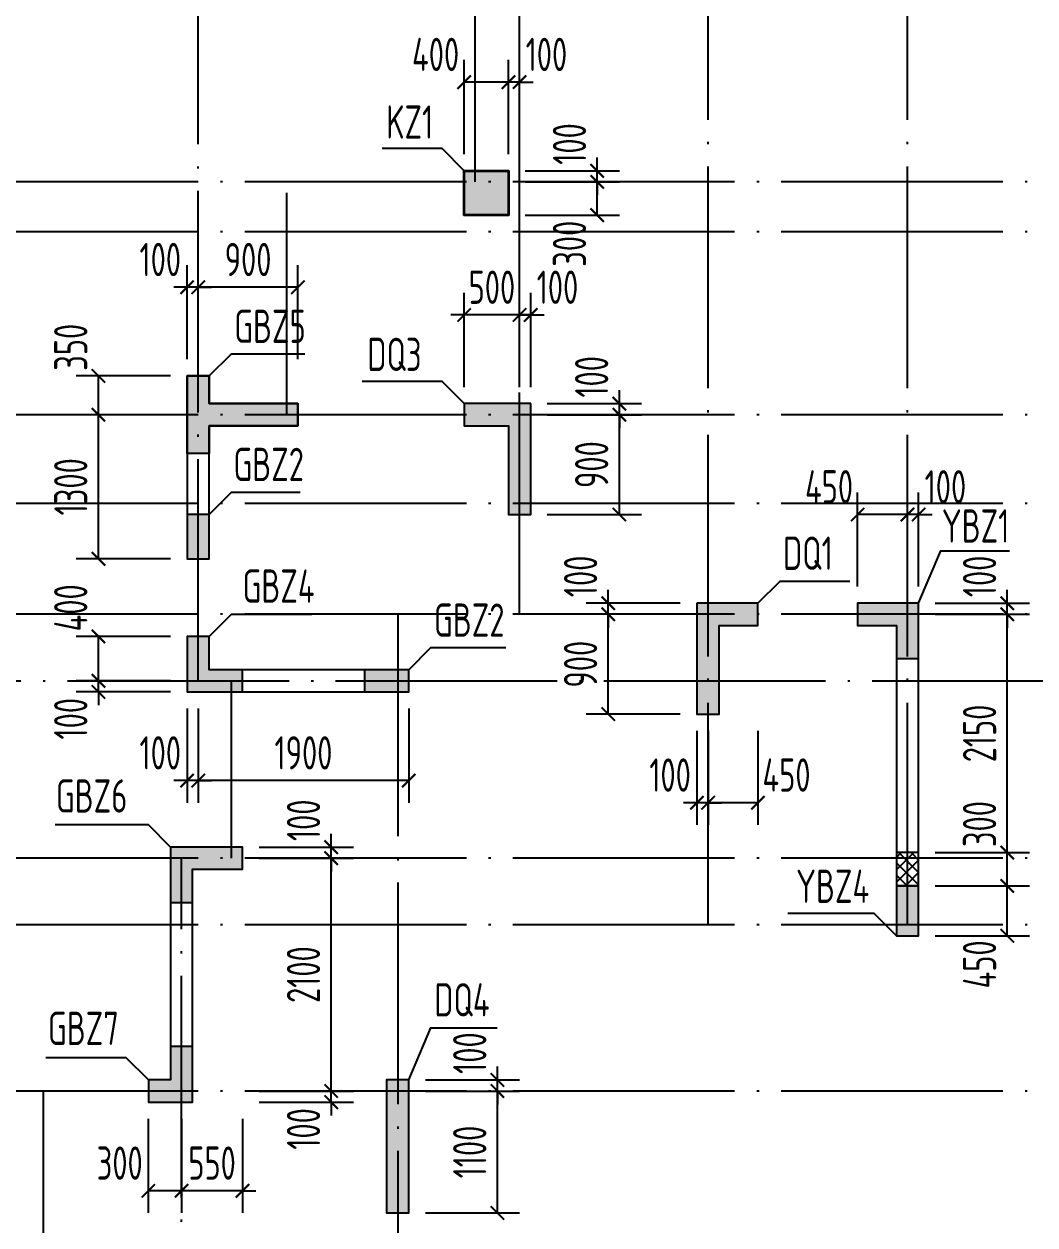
# Model space of a CAD drawing. Extents: x -1058961 to 23600, y -449123 to 2751847.
# Drawn here: x -407633 to -398511, y -45937 to -35105 of the extents above; entities that cross this region are included whole.
import ezdxf
from ezdxf.enums import TextEntityAlignment as Align

# ---------------------------------------------------------------- set-up
doc = ezdxf.new("R2010")
doc.units = 0
doc.header["$LTSCALE"] = 1000
doc.linetypes.add('DOTE', pattern=[2.42, 2, -0.2, 0.02, -0.2])
doc.layers.get('0').update_dxf_attribs({"linetype": 'CONTINUOUS'})
doc.layers.get('DEFPOINTS').update_dxf_attribs({"linetype": 'CONTINUOUS'})
for name, color, linetype in [('0z-约束构件', 1, 'CONTINUOUS'), ('A-DOTE', 10, 'DOTE'), ('COLU_DE_TEXT', 7, 'CONTINUOUS'), ('LABEL', 1, 'CONTINUOUS'), ('S-Q墙实线', 6, 'CONTINUOUS'), ('S-Q墙标注', 3, 'CONTINUOUS'), ('S-X详图填充', 252, 'CONTINUOUS'), ('S-X详图实线', 4, 'CONTINUOUS'), ('S-Z柱实线', 6, 'CONTINUOUS'), ('S-Z柱编号', 6, 'CONTINUOUS')]:
    doc.layers.add(name, color=color, linetype=linetype)
doc.layers.add('配箍校核', color=34, linetype='CONTINUOUS', plot=False)
doc.styles.add('TSSD_REIN', font='tssdeng.shx', dxfattribs={"width": 0.7, "height": 300, "bigfont": 'tssdchn.shx'})
doc.styles.add('结构文字', font='zstxt.shx', dxfattribs={"width": 0.7, "bigfont": 'zshz.shx'})
doc.dimstyles.new('STRUCK', dxfattribs={"dimtxt": 400, "dimasz": 121, "dimexe": 200, "dimexo": 150, "dimgap": 115, "dimtad": 1, "dimdec": 0, "dimdsep": 46, "dimtxsty": '结构文字', "dimblk": 'ARCHTICK', "dimcen": 400, "dimclrd": 3, "dimclre": 3, "dimclrt": 7, "dimadec": 0, "dimazin": 0, "dimtfac": 1, "dimtdec": 0, "dimtix": 1, "dimtmove": 2, "dimatfit": 3, "dimldrblk": '_DIMX', "dimfxl": 0, "dimtolj": 1, "dimtzin": 0, "dimarcsym": 0})

# ---------------------------------------------------------------- blocks, each defined once
blk = doc.blocks.new('20210726.16350016')
at = {"layer": 'A-DOTE'}
for p, q in [((43500, 13100.3), (43500, 21100)), ((46000, 17600), (46000, 21100)), ((46400, 13700), (46400, 21100)), ((48100, 10900), (48100, 21100)), ((49900, 10900), (49900, 21100)), ((55600, 17600), (3600, 17600)), ((44300, 15500), (44300, 17600)), ((55600, 17150), (3600, 17150)), ((55600, 15500), (3600, 15500)), ((55600, 14700), (3600, 14700)), ((55600, 13700), (3600, 13700)), ((45299.8, 13700), (45300, 3600)), ((3600, 13100.3), (55600, 13100.3)), ((43800, 11500), (43800, 13100)), ((55600, 11500), (3600, 11500)), ((43350, 3600), (43350, 11500)), ((55600, 10900), (3600, 10900)), ((55600, 9400), (3600, 9400)), ((42100, 9400), (42100, 3600))]:
    blk.add_line(p, q, dxfattribs=at)
blk = doc.blocks.new('20210730.00595579')
at = {"layer": '0z-约束构件'}
h = blk.add_hatch(dxfattribs=at)
h.set_pattern_fill('ANSI37', color=256, scale=25, style=0)
h.set_pattern_definition([(45, (126794.76, -600656.97), (-56.126601, 56.126601), []), (135, (126794.76, -600656.97), (-56.126601, -56.126601), [])])
h.paths.add_polyline_path([(10665, -181459), (10665, -181159), (10865, -181159), (10865, -181459)])
blk.add_lwpolyline([(10665, -181459), (10865, -181459), (10865, -181159), (10665, -181159)], close=True, dxfattribs=at)
blk = doc.blocks.new('_ArchTick')
at = {"color": 0, "linetype": 'ByBlock', "const_width": 0.15}
blk.add_lwpolyline([(-0.5, -0.5), (0.5, 0.5)], dxfattribs=at)
blk = doc.blocks.new('*D505')
at = {"layer": 'DEFPOINTS', "color": 0}
for p in [(-404161, -44729), (-403361, -44729), (-404161, -45829)]:
    blk.add_point(p, dxfattribs=at)
at = {"layer": 'S-Q墙标注', "color": 3, "lineweight": -2}
for p, q in [((-404011, -44729), (-403161, -44729)), ((-403361, -45829), (-403361, -44729)), ((-404011, -45829), (-403161, -45829))]:
    blk.add_line(p, q, dxfattribs=at)
at = {"layer": 'S-Q墙标注', "color": 3, "lineweight": -2, "xscale": 121, "yscale": 121, "zscale": 121}
for p, rotation in [((-403361, -44729), 90), ((-403361, -45829), 270)]:
    blk.add_blockref('_ArchTick', p, dxfattribs=dict(at, rotation=rotation))
at = {"layer": 'S-Q墙标注', "color": 7, "insert": (-403611, -45279), "char_height": 300, "attachment_point": 5, "rotation": 90, "style": 'TSSD_REIN'}
blk.add_mtext('\\A1;1100', dxfattribs=at)
blk = doc.blocks.new('_DIMX')
blk.add_line((-150, 0), (150, 0))
at = {"const_width": 50}
blk.add_lwpolyline([(-70, -70), (70, 70)], dxfattribs=at)
blk = doc.blocks.new('*D506')
at = {"layer": 'DEFPOINTS', "color": 0}
for p in [(-404161, -44629), (-403361, -44629), (-404161, -44729)]:
    blk.add_point(p, dxfattribs=at)
at = {"layer": 'S-Q墙标注', "color": 3, "lineweight": -2}
for p, q in [((-403361, -44629), (-403361, -44508)), ((-404011, -44629), (-403161, -44629)), ((-403361, -44729), (-403361, -44629)), ((-404011, -44729), (-403161, -44729)), ((-403361, -44729), (-403361, -44850))]:
    blk.add_line(p, q, dxfattribs=at)
at = {"layer": 'S-Q墙标注', "color": 3, "lineweight": -2, "xscale": 121, "yscale": 121, "zscale": 121}
for p, rotation in [((-403361, -44629), 270), ((-403361, -44729), 90)]:
    blk.add_blockref('_ArchTick', p, dxfattribs=dict(at, rotation=rotation))
at = {"layer": 'S-Q墙标注', "color": 7, "insert": (-403611, -44387), "char_height": 300, "attachment_point": 5, "rotation": 90, "style": 'TSSD_REIN'}
blk.add_mtext('\\A1;100', dxfattribs=at)
blk = doc.blocks.new('*D511')
at = {"layer": 'DEFPOINTS', "color": 0}
for p in [(-399561, -42879), (-398761, -42879), (-399561, -43329)]:
    blk.add_point(p, dxfattribs=at)
at = {"layer": 'S-Q墙标注', "color": 3, "lineweight": -2}
for p, q in [((-399411, -42879), (-398561, -42879)), ((-398761, -43329), (-398761, -42879)), ((-399411, -43329), (-398561, -43329))]:
    blk.add_line(p, q, dxfattribs=at)
at = {"layer": 'S-Q墙标注', "color": 3, "lineweight": -2, "xscale": 121, "yscale": 121, "zscale": 121}
for p, rotation in [((-398761, -42879), 90), ((-398761, -43329), 270)]:
    blk.add_blockref('_ArchTick', p, dxfattribs=dict(at, rotation=rotation))
at = {"layer": 'S-Q墙标注', "color": 7, "insert": (-399011, -43587), "char_height": 300, "attachment_point": 5, "rotation": 90, "style": 'TSSD_REIN'}
blk.add_mtext('\\A1;450', dxfattribs=at)
blk = doc.blocks.new('*D512')
at = {"layer": 'DEFPOINTS', "color": 0}
for p in [(-399561, -40329), (-398761, -40329), (-399561, -40429)]:
    blk.add_point(p, dxfattribs=at)
at = {"layer": 'S-Q墙标注', "color": 3, "lineweight": -2}
for p, q in [((-398761, -40329), (-398761, -40208)), ((-399411, -40329), (-398561, -40329)), ((-398761, -40429), (-398761, -40329)), ((-399411, -40429), (-398561, -40429)), ((-398761, -40429), (-398761, -40550))]:
    blk.add_line(p, q, dxfattribs=at)
at = {"layer": 'S-Q墙标注', "color": 3, "lineweight": -2, "xscale": 121, "yscale": 121, "zscale": 121}
for p, rotation in [((-398761, -40329), 270), ((-398761, -40429), 90)]:
    blk.add_blockref('_ArchTick', p, dxfattribs=dict(at, rotation=rotation))
at = {"layer": 'S-Q墙标注', "color": 7, "insert": (-399011, -40087), "char_height": 300, "attachment_point": 5, "rotation": 90, "style": 'TSSD_REIN'}
blk.add_mtext('\\A1;100', dxfattribs=at)
blk = doc.blocks.new('*D513')
at = {"layer": 'DEFPOINTS', "color": 0}
for p in [(-399661, -39529), (-399661, -40329), (-399561, -40329)]:
    blk.add_point(p, dxfattribs=at)
at = {"layer": 'S-Q墙标注', "color": 3, "lineweight": -2}
for p, q in [((-399661, -40179), (-399661, -39329)), ((-399561, -40179), (-399561, -39329)), ((-399661, -39529), (-399782, -39529)), ((-399561, -39529), (-399661, -39529)), ((-399561, -39529), (-399440, -39529))]:
    blk.add_line(p, q, dxfattribs=at)
at = {"layer": 'S-Q墙标注', "color": 3, "lineweight": -2, "xscale": 121, "yscale": 121, "zscale": 121}
blk.add_blockref('_ArchTick', (-399661, -39529), dxfattribs=at)
at = {"layer": 'S-Q墙标注', "color": 3, "lineweight": -2, "xscale": 121, "yscale": 121, "zscale": 121, "rotation": 180}
blk.add_blockref('_ArchTick', (-399561, -39529), dxfattribs=at)
at = {"layer": 'S-Q墙标注', "color": 7, "insert": (-399319, -39279), "char_height": 300, "attachment_point": 5, "style": 'TSSD_REIN'}
blk.add_mtext('\\A1;100', dxfattribs=at)
blk = doc.blocks.new('*D514')
at = {"layer": 'DEFPOINTS', "color": 0}
for p in [(-400111, -39529), (-400111, -40329), (-399661, -40329)]:
    blk.add_point(p, dxfattribs=at)
at = {"layer": 'S-Q墙标注', "color": 3, "lineweight": -2}
for p, q in [((-400111, -40179), (-400111, -39329)), ((-399661, -40179), (-399661, -39329)), ((-399661, -39529), (-400111, -39529))]:
    blk.add_line(p, q, dxfattribs=at)
at = {"layer": 'S-Q墙标注', "color": 3, "lineweight": -2, "xscale": 121, "yscale": 121, "zscale": 121, "rotation": 180}
blk.add_blockref('_ArchTick', (-400111, -39529), dxfattribs=at)
at = {"layer": 'S-Q墙标注', "color": 3, "lineweight": -2, "xscale": 121, "yscale": 121, "zscale": 121}
blk.add_blockref('_ArchTick', (-399661, -39529), dxfattribs=at)
at = {"layer": 'S-Q墙标注', "color": 7, "insert": (-400369, -39279), "char_height": 300, "attachment_point": 5, "style": 'TSSD_REIN'}
blk.add_mtext('\\A1;450', dxfattribs=at)
blk = doc.blocks.new('*D515')
at = {"layer": 'DEFPOINTS', "color": 0}
for p in [(-402361, -40429), (-401561, -40429), (-401561, -41329)]:
    blk.add_point(p, dxfattribs=at)
at = {"layer": 'S-Q墙标注', "color": 3, "lineweight": -2}
for p, q in [((-401711, -40429), (-402561, -40429)), ((-402361, -41329), (-402361, -40429)), ((-401711, -41329), (-402561, -41329))]:
    blk.add_line(p, q, dxfattribs=at)
at = {"layer": 'S-Q墙标注', "color": 3, "lineweight": -2, "xscale": 121, "yscale": 121, "zscale": 121}
for p, rotation in [((-402361, -40429), 90), ((-402361, -41329), 270)]:
    blk.add_blockref('_ArchTick', p, dxfattribs=dict(at, rotation=rotation))
at = {"layer": 'S-Q墙标注', "color": 7, "insert": (-402611, -40879), "char_height": 300, "attachment_point": 5, "rotation": 90, "style": 'TSSD_REIN'}
blk.add_mtext('\\A1;900', dxfattribs=at)
blk = doc.blocks.new('*D516')
at = {"layer": 'DEFPOINTS', "color": 0}
for p in [(-402361, -40329), (-401561, -40329), (-401561, -40429)]:
    blk.add_point(p, dxfattribs=at)
at = {"layer": 'S-Q墙标注', "color": 3, "lineweight": -2}
for p, q in [((-402361, -40329), (-402361, -40208)), ((-401711, -40329), (-402561, -40329)), ((-402361, -40429), (-402361, -40329)), ((-401711, -40429), (-402561, -40429)), ((-402361, -40429), (-402361, -40550))]:
    blk.add_line(p, q, dxfattribs=at)
at = {"layer": 'S-Q墙标注', "color": 3, "lineweight": -2, "xscale": 121, "yscale": 121, "zscale": 121}
for p, rotation in [((-402361, -40329), 270), ((-402361, -40429), 90)]:
    blk.add_blockref('_ArchTick', p, dxfattribs=dict(at, rotation=rotation))
at = {"layer": 'S-Q墙标注', "color": 7, "insert": (-402611, -40087), "char_height": 300, "attachment_point": 5, "rotation": 90, "style": 'TSSD_REIN'}
blk.add_mtext('\\A1;100', dxfattribs=at)
blk = doc.blocks.new('*D517')
at = {"layer": 'DEFPOINTS', "color": 0}
for p in [(-401461, -41329), (-401011, -41329), (-401461, -42129)]:
    blk.add_point(p, dxfattribs=at)
at = {"layer": 'S-Q墙标注', "color": 3, "lineweight": -2}
for p, q in [((-401461, -41479), (-401461, -42329)), ((-401011, -41479), (-401011, -42329)), ((-401011, -42129), (-401461, -42129))]:
    blk.add_line(p, q, dxfattribs=at)
at = {"layer": 'S-Q墙标注', "color": 3, "lineweight": -2, "xscale": 121, "yscale": 121, "zscale": 121, "rotation": 180}
blk.add_blockref('_ArchTick', (-401461, -42129), dxfattribs=at)
at = {"layer": 'S-Q墙标注', "color": 3, "lineweight": -2, "xscale": 121, "yscale": 121, "zscale": 121}
blk.add_blockref('_ArchTick', (-401011, -42129), dxfattribs=at)
at = {"layer": 'S-Q墙标注', "color": 7, "insert": (-400753, -41879), "char_height": 300, "attachment_point": 5, "style": 'TSSD_REIN'}
blk.add_mtext('\\A1;450', dxfattribs=at)
blk = doc.blocks.new('*D518')
at = {"layer": 'DEFPOINTS', "color": 0}
for p in [(-401561, -41329), (-401461, -41329), (-401561, -42129)]:
    blk.add_point(p, dxfattribs=at)
at = {"layer": 'S-Q墙标注', "color": 3, "lineweight": -2}
for p, q in [((-401561, -41479), (-401561, -42329)), ((-401461, -41479), (-401461, -42329)), ((-401561, -42129), (-401682, -42129)), ((-401461, -42129), (-401561, -42129)), ((-401461, -42129), (-401340, -42129))]:
    blk.add_line(p, q, dxfattribs=at)
at = {"layer": 'S-Q墙标注', "color": 3, "lineweight": -2, "xscale": 121, "yscale": 121, "zscale": 121}
blk.add_blockref('_ArchTick', (-401561, -42129), dxfattribs=at)
at = {"layer": 'S-Q墙标注', "color": 3, "lineweight": -2, "xscale": 121, "yscale": 121, "zscale": 121, "rotation": 180}
blk.add_blockref('_ArchTick', (-401461, -42129), dxfattribs=at)
at = {"layer": 'S-Q墙标注', "color": 7, "insert": (-401803, -41879), "char_height": 300, "attachment_point": 5, "style": 'TSSD_REIN'}
blk.add_mtext('\\A1;100', dxfattribs=at)
blk = doc.blocks.new('*D519')
at = {"layer": 'DEFPOINTS', "color": 0}
for p in [(-406961, -41029), (-406161, -41029), (-406161, -41129)]:
    blk.add_point(p, dxfattribs=at)
at = {"layer": 'S-Q墙标注', "color": 3, "lineweight": -2}
for p, q in [((-406961, -41029), (-406961, -40908)), ((-406311, -41029), (-407161, -41029)), ((-406961, -41129), (-406961, -41029)), ((-406311, -41129), (-407161, -41129)), ((-406961, -41129), (-406961, -41250))]:
    blk.add_line(p, q, dxfattribs=at)
at = {"layer": 'S-Q墙标注', "color": 3, "lineweight": -2, "xscale": 121, "yscale": 121, "zscale": 121}
for p, rotation in [((-406961, -41029), 270), ((-406961, -41129), 90)]:
    blk.add_blockref('_ArchTick', p, dxfattribs=dict(at, rotation=rotation))
at = {"layer": 'S-Q墙标注', "color": 7, "insert": (-407211, -41371), "char_height": 300, "attachment_point": 5, "rotation": 90, "style": 'TSSD_REIN'}
blk.add_mtext('\\A1;100', dxfattribs=at)
blk = doc.blocks.new('*D520')
at = {"layer": 'DEFPOINTS', "color": 0}
for p in [(-406961, -40629), (-406161, -40629), (-406161, -41029)]:
    blk.add_point(p, dxfattribs=at)
at = {"layer": 'S-Q墙标注', "color": 3, "lineweight": -2}
for p, q in [((-406311, -40629), (-407161, -40629)), ((-406961, -41029), (-406961, -40629)), ((-406311, -41029), (-407161, -41029))]:
    blk.add_line(p, q, dxfattribs=at)
at = {"layer": 'S-Q墙标注', "color": 3, "lineweight": -2, "xscale": 121, "yscale": 121, "zscale": 121}
for p, rotation in [((-406961, -40629), 90), ((-406961, -41029), 270)]:
    blk.add_blockref('_ArchTick', p, dxfattribs=dict(at, rotation=rotation))
at = {"layer": 'S-Q墙标注', "color": 7, "insert": (-407211, -40371), "char_height": 300, "attachment_point": 5, "rotation": 90, "style": 'TSSD_REIN'}
blk.add_mtext('\\A1;400', dxfattribs=at)
blk = doc.blocks.new('*D521')
at = {"layer": 'DEFPOINTS', "color": 0}
for p in [(-406061, -41129), (-404161, -41129), (-406061, -41929)]:
    blk.add_point(p, dxfattribs=at)
at = {"layer": 'S-Q墙标注', "color": 3, "lineweight": -2}
for p, q in [((-406061, -41279), (-406061, -42129)), ((-404161, -41279), (-404161, -42129)), ((-404161, -41929), (-406061, -41929))]:
    blk.add_line(p, q, dxfattribs=at)
at = {"layer": 'S-Q墙标注', "color": 3, "lineweight": -2, "xscale": 121, "yscale": 121, "zscale": 121, "rotation": 180}
blk.add_blockref('_ArchTick', (-406061, -41929), dxfattribs=at)
at = {"layer": 'S-Q墙标注', "color": 3, "lineweight": -2, "xscale": 121, "yscale": 121, "zscale": 121}
blk.add_blockref('_ArchTick', (-404161, -41929), dxfattribs=at)
at = {"layer": 'S-Q墙标注', "color": 7, "insert": (-405111, -41679), "char_height": 300, "attachment_point": 5, "style": 'TSSD_REIN'}
blk.add_mtext('\\A1;1900', dxfattribs=at)
blk = doc.blocks.new('*D522')
at = {"layer": 'DEFPOINTS', "color": 0}
for p in [(-406161, -41129), (-406061, -41129), (-406161, -41929)]:
    blk.add_point(p, dxfattribs=at)
at = {"layer": 'S-Q墙标注', "color": 3, "lineweight": -2}
for p, q in [((-406161, -41279), (-406161, -42129)), ((-406061, -41279), (-406061, -42129)), ((-406161, -41929), (-406282, -41929)), ((-406061, -41929), (-406161, -41929)), ((-406061, -41929), (-405940, -41929))]:
    blk.add_line(p, q, dxfattribs=at)
at = {"layer": 'S-Q墙标注', "color": 3, "lineweight": -2, "xscale": 121, "yscale": 121, "zscale": 121}
blk.add_blockref('_ArchTick', (-406161, -41929), dxfattribs=at)
at = {"layer": 'S-Q墙标注', "color": 3, "lineweight": -2, "xscale": 121, "yscale": 121, "zscale": 121, "rotation": 180}
blk.add_blockref('_ArchTick', (-406061, -41929), dxfattribs=at)
at = {"layer": 'S-Q墙标注', "color": 7, "insert": (-406403, -41679), "char_height": 300, "attachment_point": 5, "style": 'TSSD_REIN'}
blk.add_mtext('\\A1;100', dxfattribs=at)
blk = doc.blocks.new('*D523')
at = {"layer": 'DEFPOINTS', "color": 0}
for p in [(-403061, -38629), (-402261, -38629), (-403061, -39529)]:
    blk.add_point(p, dxfattribs=at)
at = {"layer": 'S-Q墙标注', "color": 3, "lineweight": -2}
for p, q in [((-402911, -38629), (-402061, -38629)), ((-402261, -39529), (-402261, -38629)), ((-402911, -39529), (-402061, -39529))]:
    blk.add_line(p, q, dxfattribs=at)
at = {"layer": 'S-Q墙标注', "color": 3, "lineweight": -2, "xscale": 121, "yscale": 121, "zscale": 121}
for p, rotation in [((-402261, -38629), 90), ((-402261, -39529), 270)]:
    blk.add_blockref('_ArchTick', p, dxfattribs=dict(at, rotation=rotation))
at = {"layer": 'S-Q墙标注', "color": 7, "insert": (-402511, -39079), "char_height": 300, "attachment_point": 5, "rotation": 90, "style": 'TSSD_REIN'}
blk.add_mtext('\\A1;900', dxfattribs=at)
blk = doc.blocks.new('*D524')
at = {"layer": 'DEFPOINTS', "color": 0}
for p in [(-403061, -38529), (-402261, -38529), (-403061, -38629)]:
    blk.add_point(p, dxfattribs=at)
at = {"layer": 'S-Q墙标注', "color": 3, "lineweight": -2}
for p, q in [((-402261, -38529), (-402261, -38408)), ((-402911, -38529), (-402061, -38529)), ((-402261, -38629), (-402261, -38529)), ((-402911, -38629), (-402061, -38629)), ((-402261, -38629), (-402261, -38750))]:
    blk.add_line(p, q, dxfattribs=at)
at = {"layer": 'S-Q墙标注', "color": 3, "lineweight": -2, "xscale": 121, "yscale": 121, "zscale": 121}
for p, rotation in [((-402261, -38529), 270), ((-402261, -38629), 90)]:
    blk.add_blockref('_ArchTick', p, dxfattribs=dict(at, rotation=rotation))
at = {"layer": 'S-Q墙标注', "color": 7, "insert": (-402511, -38287), "char_height": 300, "attachment_point": 5, "rotation": 90, "style": 'TSSD_REIN'}
blk.add_mtext('\\A1;100', dxfattribs=at)
blk = doc.blocks.new('*D525')
at = {"layer": 'DEFPOINTS', "color": 0}
for p in [(-403161, -37729), (-403161, -38529), (-403061, -38529)]:
    blk.add_point(p, dxfattribs=at)
at = {"layer": 'S-Q墙标注', "color": 3, "lineweight": -2}
for p, q in [((-403161, -38379), (-403161, -37529)), ((-403061, -38379), (-403061, -37529)), ((-403161, -37729), (-403282, -37729)), ((-403061, -37729), (-403161, -37729)), ((-403061, -37729), (-402940, -37729))]:
    blk.add_line(p, q, dxfattribs=at)
at = {"layer": 'S-Q墙标注', "color": 3, "lineweight": -2, "xscale": 121, "yscale": 121, "zscale": 121}
blk.add_blockref('_ArchTick', (-403161, -37729), dxfattribs=at)
at = {"layer": 'S-Q墙标注', "color": 3, "lineweight": -2, "xscale": 121, "yscale": 121, "zscale": 121, "rotation": 180}
blk.add_blockref('_ArchTick', (-403061, -37729), dxfattribs=at)
at = {"layer": 'S-Q墙标注', "color": 7, "insert": (-402819, -37479), "char_height": 300, "attachment_point": 5, "style": 'TSSD_REIN'}
blk.add_mtext('\\A1;100', dxfattribs=at)
blk = doc.blocks.new('*D526')
at = {"layer": 'DEFPOINTS', "color": 0}
for p in [(-403661, -37729), (-403661, -38529), (-403161, -38529)]:
    blk.add_point(p, dxfattribs=at)
at = {"layer": 'S-Q墙标注', "color": 3, "lineweight": -2}
for p, q in [((-403661, -38379), (-403661, -37529)), ((-403161, -38379), (-403161, -37529)), ((-403661, -37729), (-403782, -37729)), ((-403161, -37729), (-403661, -37729)), ((-403161, -37729), (-403040, -37729))]:
    blk.add_line(p, q, dxfattribs=at)
at = {"layer": 'S-Q墙标注', "color": 3, "lineweight": -2, "xscale": 121, "yscale": 121, "zscale": 121}
blk.add_blockref('_ArchTick', (-403661, -37729), dxfattribs=at)
at = {"layer": 'S-Q墙标注', "color": 3, "lineweight": -2, "xscale": 121, "yscale": 121, "zscale": 121, "rotation": 180}
blk.add_blockref('_ArchTick', (-403161, -37729), dxfattribs=at)
at = {"layer": 'S-Q墙标注', "color": 7, "insert": (-403411, -37479), "char_height": 300, "attachment_point": 5, "style": 'TSSD_REIN'}
blk.add_mtext('\\A1;500', dxfattribs=at)
blk = doc.blocks.new('*D527')
at = {"layer": 'DEFPOINTS', "color": 0}
for p in [(-405661, -44729), (-404861, -44729), (-405661, -44829)]:
    blk.add_point(p, dxfattribs=at)
at = {"layer": 'S-Q墙标注', "color": 3, "lineweight": -2}
for p, q in [((-404861, -44729), (-404861, -44608)), ((-405511, -44729), (-404661, -44729)), ((-404861, -44829), (-404861, -44729)), ((-405511, -44829), (-404661, -44829)), ((-404861, -44829), (-404861, -44950))]:
    blk.add_line(p, q, dxfattribs=at)
at = {"layer": 'S-Q墙标注', "color": 3, "lineweight": -2, "xscale": 121, "yscale": 121, "zscale": 121}
for p, rotation in [((-404861, -44729), 270), ((-404861, -44829), 90)]:
    blk.add_blockref('_ArchTick', p, dxfattribs=dict(at, rotation=rotation))
at = {"layer": 'S-Q墙标注', "color": 7, "insert": (-405111, -45071), "char_height": 300, "attachment_point": 5, "rotation": 90, "style": 'TSSD_REIN'}
blk.add_mtext('\\A1;100', dxfattribs=at)
blk = doc.blocks.new('*D528')
at = {"layer": 'DEFPOINTS', "color": 0}
for p in [(-405661, -42629), (-404861, -42629), (-405661, -44729)]:
    blk.add_point(p, dxfattribs=at)
at = {"layer": 'S-Q墙标注', "color": 3, "lineweight": -2}
for p, q in [((-405511, -42629), (-404661, -42629)), ((-404861, -44729), (-404861, -42629)), ((-405511, -44729), (-404661, -44729))]:
    blk.add_line(p, q, dxfattribs=at)
at = {"layer": 'S-Q墙标注', "color": 3, "lineweight": -2, "xscale": 121, "yscale": 121, "zscale": 121}
for p, rotation in [((-404861, -42629), 90), ((-404861, -44729), 270)]:
    blk.add_blockref('_ArchTick', p, dxfattribs=dict(at, rotation=rotation))
at = {"layer": 'S-Q墙标注', "color": 7, "insert": (-405111, -43679), "char_height": 300, "attachment_point": 5, "rotation": 90, "style": 'TSSD_REIN'}
blk.add_mtext('\\A1;2100', dxfattribs=at)
blk = doc.blocks.new('*D529')
at = {"layer": 'DEFPOINTS', "color": 0}
for p in [(-405661, -42529), (-404861, -42529), (-405661, -42629)]:
    blk.add_point(p, dxfattribs=at)
at = {"layer": 'S-Q墙标注', "color": 3, "lineweight": -2}
for p, q in [((-404861, -42529), (-404861, -42408)), ((-405511, -42529), (-404661, -42529)), ((-404861, -42629), (-404861, -42529)), ((-405511, -42629), (-404661, -42629)), ((-404861, -42629), (-404861, -42750))]:
    blk.add_line(p, q, dxfattribs=at)
at = {"layer": 'S-Q墙标注', "color": 3, "lineweight": -2, "xscale": 121, "yscale": 121, "zscale": 121}
for p, rotation in [((-404861, -42529), 270), ((-404861, -42629), 90)]:
    blk.add_blockref('_ArchTick', p, dxfattribs=dict(at, rotation=rotation))
at = {"layer": 'S-Q墙标注', "color": 7, "insert": (-405111, -42287), "char_height": 300, "attachment_point": 5, "rotation": 90, "style": 'TSSD_REIN'}
blk.add_mtext('\\A1;100', dxfattribs=at)
blk = doc.blocks.new('*D573')
at = {"layer": 'DEFPOINTS', "color": 0}
for p in [(-399561, -42579), (-398761, -42579), (-399561, -42879)]:
    blk.add_point(p, dxfattribs=at)
at = {"layer": 'S-Q墙标注', "color": 3, "lineweight": -2}
for p, q in [((-399411, -42579), (-398561, -42579)), ((-398761, -42879), (-398761, -42579)), ((-399411, -42879), (-398561, -42879))]:
    blk.add_line(p, q, dxfattribs=at)
at = {"layer": 'S-Q墙标注', "color": 3, "lineweight": -2, "xscale": 121, "yscale": 121, "zscale": 121}
for p, rotation in [((-398761, -42579), 90), ((-398761, -42879), 270)]:
    blk.add_blockref('_ArchTick', p, dxfattribs=dict(at, rotation=rotation))
at = {"layer": 'S-Q墙标注', "color": 7, "insert": (-399011, -42321), "char_height": 300, "attachment_point": 5, "rotation": 90, "style": 'TSSD_REIN'}
blk.add_mtext('\\A1;300', dxfattribs=at)
blk = doc.blocks.new('*D574')
at = {"layer": 'DEFPOINTS', "color": 0}
for p in [(-399561, -40429), (-398761, -40429), (-399561, -42579)]:
    blk.add_point(p, dxfattribs=at)
at = {"layer": 'S-Q墙标注', "color": 3, "lineweight": -2}
for p, q in [((-399411, -40429), (-398561, -40429)), ((-398761, -42579), (-398761, -40429)), ((-399411, -42579), (-398561, -42579))]:
    blk.add_line(p, q, dxfattribs=at)
at = {"layer": 'S-Q墙标注', "color": 3, "lineweight": -2, "xscale": 121, "yscale": 121, "zscale": 121}
for p, rotation in [((-398761, -40429), 90), ((-398761, -42579), 270)]:
    blk.add_blockref('_ArchTick', p, dxfattribs=dict(at, rotation=rotation))
at = {"layer": 'S-Q墙标注', "color": 7, "insert": (-399011, -41504), "char_height": 300, "attachment_point": 5, "rotation": 90, "style": 'TSSD_REIN'}
blk.add_mtext('\\A1;2150', dxfattribs=at)
blk = doc.blocks.new('*D1042')
at = {"layer": 'DEFPOINTS', "color": 0}
for p in [(-406211, -44829), (-405661, -44829), (-406211, -45629)]:
    blk.add_point(p, dxfattribs=at)
at = {"layer": 'S-Q墙标注', "color": 3, "lineweight": -2}
for p, q in [((-406211, -44979), (-406211, -45829)), ((-405661, -44979), (-405661, -45829)), ((-406211, -45629), (-406332, -45629)), ((-405661, -45629), (-406211, -45629)), ((-405661, -45629), (-405540, -45629))]:
    blk.add_line(p, q, dxfattribs=at)
at = {"layer": 'S-Q墙标注', "color": 3, "lineweight": -2, "xscale": 121, "yscale": 121, "zscale": 121}
blk.add_blockref('_ArchTick', (-406211, -45629), dxfattribs=at)
at = {"layer": 'S-Q墙标注', "color": 3, "lineweight": -2, "xscale": 121, "yscale": 121, "zscale": 121, "rotation": 180}
blk.add_blockref('_ArchTick', (-405661, -45629), dxfattribs=at)
at = {"layer": 'S-Q墙标注', "color": 7, "insert": (-405936, -45379), "char_height": 300, "attachment_point": 5, "style": 'TSSD_REIN'}
blk.add_mtext('\\A1;550', dxfattribs=at)
blk = doc.blocks.new('*D1043')
at = {"layer": 'DEFPOINTS', "color": 0}
for p in [(-406511, -44829), (-406211, -44829), (-406511, -45629)]:
    blk.add_point(p, dxfattribs=at)
at = {"layer": 'S-Q墙标注', "color": 3, "lineweight": -2}
for p, q in [((-406511, -44979), (-406511, -45829)), ((-406211, -44979), (-406211, -45829)), ((-406211, -45629), (-406511, -45629))]:
    blk.add_line(p, q, dxfattribs=at)
at = {"layer": 'S-Q墙标注', "color": 3, "lineweight": -2, "xscale": 121, "yscale": 121, "zscale": 121, "rotation": 180}
blk.add_blockref('_ArchTick', (-406511, -45629), dxfattribs=at)
at = {"layer": 'S-Q墙标注', "color": 3, "lineweight": -2, "xscale": 121, "yscale": 121, "zscale": 121}
blk.add_blockref('_ArchTick', (-406211, -45629), dxfattribs=at)
at = {"layer": 'S-Q墙标注', "color": 7, "insert": (-406769, -45379), "char_height": 300, "attachment_point": 5, "style": 'TSSD_REIN'}
blk.add_mtext('\\A1;300', dxfattribs=at)
blk = doc.blocks.new('*D1140')
at = {"layer": 'DEFPOINTS', "color": 0}
for p in [(-403261, -36429), (-402461, -36429), (-403261, -36529)]:
    blk.add_point(p, dxfattribs=at)
at = {"layer": 'S-Q墙标注', "color": 3, "lineweight": -2}
for p, q in [((-402461, -36429), (-402461, -36308)), ((-403111, -36429), (-402261, -36429)), ((-402461, -36529), (-402461, -36429)), ((-403111, -36529), (-402261, -36529)), ((-402461, -36529), (-402461, -36650))]:
    blk.add_line(p, q, dxfattribs=at)
at = {"layer": 'S-Q墙标注', "color": 3, "lineweight": -2, "xscale": 121, "yscale": 121, "zscale": 121}
for p, rotation in [((-402461, -36429), 270), ((-402461, -36529), 90)]:
    blk.add_blockref('_ArchTick', p, dxfattribs=dict(at, rotation=rotation))
at = {"layer": 'S-Q墙标注', "color": 7, "insert": (-402711, -36187), "char_height": 300, "attachment_point": 5, "rotation": 90, "style": 'TSSD_REIN'}
blk.add_mtext('\\A1;100', dxfattribs=at)
blk = doc.blocks.new('*D1143')
at = {"layer": 'DEFPOINTS', "color": 0}
for p in [(-403261, -36529), (-402461, -36529), (-403261, -36829)]:
    blk.add_point(p, dxfattribs=at)
at = {"layer": 'S-Q墙标注', "color": 3, "lineweight": -2}
for p, q in [((-403111, -36529), (-402261, -36529)), ((-402461, -36829), (-402461, -36529)), ((-403111, -36829), (-402261, -36829))]:
    blk.add_line(p, q, dxfattribs=at)
at = {"layer": 'S-Q墙标注', "color": 3, "lineweight": -2, "xscale": 121, "yscale": 121, "zscale": 121}
for p, rotation in [((-402461, -36529), 90), ((-402461, -36829), 270)]:
    blk.add_blockref('_ArchTick', p, dxfattribs=dict(at, rotation=rotation))
at = {"layer": 'S-Q墙标注', "color": 7, "insert": (-402711, -37087), "char_height": 300, "attachment_point": 5, "rotation": 90, "style": 'TSSD_REIN'}
blk.add_mtext('\\A1;300', dxfattribs=at)
blk = doc.blocks.new('*D1144')
at = {"layer": 'DEFPOINTS', "color": 0}
for p in [(-403661, -35629), (-403661, -36429), (-403261, -36429)]:
    blk.add_point(p, dxfattribs=at)
at = {"layer": 'S-Q墙标注', "color": 3, "lineweight": -2}
for p, q in [((-403661, -36279), (-403661, -35429)), ((-403261, -36279), (-403261, -35429)), ((-403261, -35629), (-403661, -35629))]:
    blk.add_line(p, q, dxfattribs=at)
at = {"layer": 'S-Q墙标注', "color": 3, "lineweight": -2, "xscale": 121, "yscale": 121, "zscale": 121, "rotation": 180}
blk.add_blockref('_ArchTick', (-403661, -35629), dxfattribs=at)
at = {"layer": 'S-Q墙标注', "color": 3, "lineweight": -2, "xscale": 121, "yscale": 121, "zscale": 121}
blk.add_blockref('_ArchTick', (-403261, -35629), dxfattribs=at)
at = {"layer": 'S-Q墙标注', "color": 7, "insert": (-403919, -35379), "char_height": 300, "attachment_point": 5, "style": 'TSSD_REIN'}
blk.add_mtext('\\A1;400', dxfattribs=at)
blk = doc.blocks.new('*D1145')
at = {"layer": 'DEFPOINTS', "color": 0}
for p in [(-403261, -35629), (-403261, -36429), (-403161, -36429)]:
    blk.add_point(p, dxfattribs=at)
at = {"layer": 'S-Q墙标注', "color": 3, "lineweight": -2}
for p, q in [((-403261, -36279), (-403261, -35429)), ((-403161, -36279), (-403161, -35429)), ((-403261, -35629), (-403382, -35629)), ((-403161, -35629), (-403261, -35629)), ((-403161, -35629), (-403040, -35629))]:
    blk.add_line(p, q, dxfattribs=at)
at = {"layer": 'S-Q墙标注', "color": 3, "lineweight": -2, "xscale": 121, "yscale": 121, "zscale": 121}
blk.add_blockref('_ArchTick', (-403261, -35629), dxfattribs=at)
at = {"layer": 'S-Q墙标注', "color": 3, "lineweight": -2, "xscale": 121, "yscale": 121, "zscale": 121, "rotation": 180}
blk.add_blockref('_ArchTick', (-403161, -35629), dxfattribs=at)
at = {"layer": 'S-Q墙标注', "color": 7, "insert": (-402919, -35379), "char_height": 300, "attachment_point": 5, "style": 'TSSD_REIN'}
blk.add_mtext('\\A1;100', dxfattribs=at)
blk = doc.blocks.new('*D1304')
at = {"layer": 'DEFPOINTS', "color": 0}
for p in [(-406961, -38629), (-406161, -38629), (-406161, -39929)]:
    blk.add_point(p, dxfattribs=at)
at = {"layer": 'S-Q墙标注', "color": 3, "lineweight": -2}
for p, q in [((-406311, -38629), (-407161, -38629)), ((-406961, -39929), (-406961, -38629)), ((-406311, -39929), (-407161, -39929))]:
    blk.add_line(p, q, dxfattribs=at)
at = {"layer": 'S-Q墙标注', "color": 3, "lineweight": -2, "xscale": 121, "yscale": 121, "zscale": 121}
for p, rotation in [((-406961, -38629), 90), ((-406961, -39929), 270)]:
    blk.add_blockref('_ArchTick', p, dxfattribs=dict(at, rotation=rotation))
at = {"layer": 'S-Q墙标注', "color": 7, "insert": (-407211, -39279), "char_height": 300, "attachment_point": 5, "rotation": 90, "style": 'TSSD_REIN'}
blk.add_mtext('\\A1;1300', dxfattribs=at)
blk = doc.blocks.new('*D1305')
at = {"layer": 'DEFPOINTS', "color": 0}
for p in [(-406961, -38279), (-406161, -38279), (-406161, -38629)]:
    blk.add_point(p, dxfattribs=at)
at = {"layer": 'S-Q墙标注', "color": 3, "lineweight": -2}
for p, q in [((-406311, -38279), (-407161, -38279)), ((-406961, -38629), (-406961, -38279)), ((-406311, -38629), (-407161, -38629))]:
    blk.add_line(p, q, dxfattribs=at)
at = {"layer": 'S-Q墙标注', "color": 3, "lineweight": -2, "xscale": 121, "yscale": 121, "zscale": 121}
for p, rotation in [((-406961, -38279), 90), ((-406961, -38629), 270)]:
    blk.add_blockref('_ArchTick', p, dxfattribs=dict(at, rotation=rotation))
at = {"layer": 'S-Q墙标注', "color": 7, "insert": (-407211, -38021), "char_height": 300, "attachment_point": 5, "rotation": 90, "style": 'TSSD_REIN'}
blk.add_mtext('\\A1;350', dxfattribs=at)
blk = doc.blocks.new('*D1306')
at = {"layer": 'DEFPOINTS', "color": 0}
for p in [(-406061, -37479), (-406061, -38279), (-405161, -38279)]:
    blk.add_point(p, dxfattribs=at)
at = {"layer": 'S-Q墙标注', "color": 3, "lineweight": -2}
for p, q in [((-406061, -38129), (-406061, -37279)), ((-405161, -38129), (-405161, -37279)), ((-405161, -37479), (-406061, -37479))]:
    blk.add_line(p, q, dxfattribs=at)
at = {"layer": 'S-Q墙标注', "color": 3, "lineweight": -2, "xscale": 121, "yscale": 121, "zscale": 121, "rotation": 180}
blk.add_blockref('_ArchTick', (-406061, -37479), dxfattribs=at)
at = {"layer": 'S-Q墙标注', "color": 3, "lineweight": -2, "xscale": 121, "yscale": 121, "zscale": 121}
blk.add_blockref('_ArchTick', (-405161, -37479), dxfattribs=at)
at = {"layer": 'S-Q墙标注', "color": 7, "insert": (-405611, -37229), "char_height": 300, "attachment_point": 5, "style": 'TSSD_REIN'}
blk.add_mtext('\\A1;900', dxfattribs=at)
blk = doc.blocks.new('*D1307')
at = {"layer": 'DEFPOINTS', "color": 0}
for p in [(-406161, -37479), (-406161, -38279), (-406061, -38279)]:
    blk.add_point(p, dxfattribs=at)
at = {"layer": 'S-Q墙标注', "color": 3, "lineweight": -2}
for p, q in [((-406161, -38129), (-406161, -37279)), ((-406061, -38129), (-406061, -37279)), ((-406161, -37479), (-406282, -37479)), ((-406061, -37479), (-406161, -37479)), ((-406061, -37479), (-405940, -37479))]:
    blk.add_line(p, q, dxfattribs=at)
at = {"layer": 'S-Q墙标注', "color": 3, "lineweight": -2, "xscale": 121, "yscale": 121, "zscale": 121}
blk.add_blockref('_ArchTick', (-406161, -37479), dxfattribs=at)
at = {"layer": 'S-Q墙标注', "color": 3, "lineweight": -2, "xscale": 121, "yscale": 121, "zscale": 121, "rotation": 180}
blk.add_blockref('_ArchTick', (-406061, -37479), dxfattribs=at)
at = {"layer": 'S-Q墙标注', "color": 7, "insert": (-406403, -37229), "char_height": 300, "attachment_point": 5, "style": 'TSSD_REIN'}
blk.add_mtext('\\A1;100', dxfattribs=at)

msp = doc.modelspace()

# ---------------------------------------------------------------- hatches: boundary and pattern name
at = {"layer": 'S-X详图填充'}
h = msp.add_hatch(color=256, dxfattribs=at)
h.dxf.hatch_style = 1
h.paths.add_polyline_path([(-403660.86, -36428.88), (-403260.86, -36428.88), (-403260.86, -36828.88), (-403660.86, -36828.88)])
h = msp.add_hatch(color=256, dxfattribs=at)
h.dxf.hatch_style = 1
h.paths.add_polyline_path([(-405960.87, -38979.34), (-406160.87, -38979.34), (-406160.87, -38278.88), (-405960.87, -38278.88), (-405960.87, -38528.88), (-405160.74, -38528.88), (-405160.74, -38728.88), (-405960.87, -38728.88)])
h = msp.add_hatch(color=256, dxfattribs=at)
h.dxf.hatch_style = 1
h.paths.add_polyline_path([(-403060.87, -38528.88), (-403660.78, -38528.88), (-403660.78, -38728.88), (-403260.87, -38728.88), (-403260.87, -39528.88), (-403060.87, -39528.88)])
h = msp.add_hatch(color=256, dxfattribs=at)
h.dxf.hatch_style = 1
h.paths.add_polyline_path([(-405960.87, -39528.88), (-406160.87, -39528.88), (-406160.87, -39928.88), (-405960.87, -39928.88)])
h = msp.add_hatch(color=256, dxfattribs=at)
h.dxf.hatch_style = 1
h.paths.add_polyline_path([(-401560.88, -40328.88), (-401560.88, -41328.88), (-401360.88, -41328.88), (-401360.88, -40528.88), (-401010.96, -40528.88), (-401010.96, -40328.88)])
h = msp.add_hatch(color=256, dxfattribs=at)
h.dxf.hatch_style = 1
h.paths.add_polyline_path([(-399760.86, -40828.88), (-399560.86, -40828.88), (-399560.86, -40328.88), (-400110.86, -40328.88), (-400110.86, -40528.88), (-399760.86, -40528.88)])
h = msp.add_hatch(color=256, dxfattribs=at)
h.dxf.hatch_style = 1
h.paths.add_polyline_path([(-405660.86, -41128.61), (-405660.86, -40928.61), (-405960.86, -40928.61), (-405960.86, -40628.61), (-406160.86, -40628.61), (-406160.86, -41128.61)])
h = msp.add_hatch(color=256, dxfattribs=at)
h.dxf.hatch_style = 1
h.paths.add_polyline_path([(-404560.87, -40928.61), (-404560.87, -41128.61), (-404160.87, -41128.61), (-404160.87, -40928.61)])
h = msp.add_hatch(color=256, dxfattribs=at)
h.dxf.hatch_style = 1
h.paths.add_polyline_path([(-406310.87, -43028.88), (-406110.87, -43028.88), (-406110.87, -42728.88), (-405660.99, -42728.88), (-405660.99, -42528.88), (-406310.87, -42528.88)])
h = msp.add_hatch(color=256, dxfattribs=at)
h.dxf.hatch_style = 1
h.paths.add_polyline_path([(-399560.86, -42878.88), (-399760.86, -42878.88), (-399760.86, -43328.88), (-399560.86, -43328.88)])
h = msp.add_hatch(color=256, dxfattribs=at)
h.dxf.hatch_style = 1
h.paths.add_polyline_path([(-406110.87, -44328.88), (-406310.87, -44328.88), (-406310.87, -44628.88), (-406510.87, -44628.88), (-406510.87, -44828.88), (-406110.87, -44828.88)])
h = msp.add_hatch(color=256, dxfattribs=at)
h.dxf.hatch_style = 1
h.paths.add_polyline_path([(-404360.97, -45828.88), (-404160.97, -45828.88), (-404160.88, -44628.88), (-404360.88, -44628.88)])

# ---------------------------------------------------------------- linework, layer by layer
at = {"layer": 'LABEL'}
msp.add_lwpolyline([(-403660.86, -36428.88), (-403860.86, -36228.88), (-404399.81, -36228.88)], dxfattribs=at)
at = {"layer": 'S-Q墙实线'}
for points in [[(-406160.87, -38628.88), (-406160.87, -39928.88), (-405960.87, -39928.88), (-405960.87, -38728.88), (-405161.26, -38728.88), (-405161.26, -38528.88), (-405960.87, -38528.88), (-405960.87, -38278.88), (-406160.87, -38278.88)], [(-403060.87, -38528.88), (-403660.78, -38528.88), (-403660.78, -38728.88), (-403260.87, -38728.88), (-403260.87, -39528.88), (-403060.87, -39528.88)], [(-401560.88, -40328.88), (-401560.88, -41328.88), (-401360.88, -41328.88), (-401360.88, -40528.88), (-401010.96, -40528.88), (-401010.96, -40328.88)], [(-399560.86, -40328.88), (-400110.86, -40328.88), (-400110.86, -40528.88), (-399760.86, -40528.88), (-399760.86, -43328.88), (-399560.86, -43328.88)], [(-405960.86, -40928.61), (-405960.86, -40628.61), (-406160.86, -40628.61), (-406160.86, -41128.61), (-405760.99, -41128.61), (-404160.87, -41128.61), (-404160.87, -40928.61), (-405760.99, -40928.61)], [(-406310.87, -44628.88), (-406510.87, -44628.88), (-406510.87, -44828.88), (-406110.87, -44828.88), (-406110.87, -43228.88), (-406110.87, -42728.88), (-405660.99, -42728.88), (-405660.99, -42528.88), (-406310.87, -42528.88), (-406310.87, -43228.88)], [(-404160.88, -45828.88), (-404160.88, -44628.88), (-404360.88, -44628.88), (-404360.88, -45828.88)]]:
    msp.add_lwpolyline(points, close=True, dxfattribs=at)
at = {"layer": 'S-X详图实线'}
for points in [[(-403660.86, -36428.88), (-403260.86, -36428.88), (-403260.86, -36828.88), (-403660.86, -36828.88), (-403660.86, -36428.88)], [(-405960.87, -38979.34), (-406160.87, -38979.34), (-406160.87, -38278.88), (-405960.87, -38278.88), (-405960.87, -38528.88), (-405160.74, -38528.88), (-405160.74, -38728.88), (-405960.87, -38728.88), (-405960.87, -38728.88)], [(-403060.87, -38528.88), (-403660.78, -38528.88), (-403660.78, -38728.88), (-403260.87, -38728.88), (-403260.87, -39528.88), (-403060.87, -39528.88), (-403060.87, -38528.88)], [(-405960.87, -39528.88), (-406160.87, -39528.88), (-406160.87, -39928.88), (-405960.87, -39928.88), (-405960.87, -39528.88)], [(-401560.88, -40328.88), (-401560.88, -41328.88), (-401360.88, -41328.88), (-401360.88, -40528.88), (-401010.96, -40528.88), (-401010.96, -40328.88), (-401560.88, -40328.88)], [(-399760.86, -40828.88), (-399560.86, -40828.88), (-399560.86, -40328.88), (-400110.86, -40328.88), (-400110.86, -40528.88), (-399760.86, -40528.88), (-399760.86, -40828.88)], [(-405660.86, -41128.61), (-405660.86, -40928.61), (-405960.86, -40928.61), (-405960.86, -40628.61), (-406160.86, -40628.61), (-406160.86, -41128.61), (-405660.86, -41128.61)], [(-404560.87, -40928.61), (-404560.87, -41128.61), (-404160.87, -41128.61), (-404160.87, -40928.61), (-404560.87, -40928.61)], [(-406310.87, -43028.88), (-406110.87, -43028.88), (-406110.87, -42728.88), (-405660.99, -42728.88), (-405660.99, -42528.88), (-406310.87, -42528.88), (-406310.87, -43028.88)], [(-399560.86, -42878.88), (-399760.86, -42878.88), (-399760.86, -43328.88), (-399560.86, -43328.88), (-399560.86, -42878.88)], [(-406110.87, -44328.88), (-406310.87, -44328.88), (-406310.87, -44628.88), (-406510.87, -44628.88), (-406510.87, -44828.88), (-406110.87, -44828.88), (-406110.87, -44328.88)], [(-404360.97, -45828.88), (-404160.97, -45828.88), (-404160.88, -44628.88), (-404360.88, -44628.88), (-404360.88, -45028.88)]]:
    msp.add_lwpolyline(points, close=True, dxfattribs=at)
at = {"layer": 'S-Z柱实线', "lineweight": 35}
msp.add_lwpolyline([(-403660.86, -36428.88), (-403260.86, -36428.88), (-403260.86, -36828.88), (-403660.86, -36828.88)], close=True, dxfattribs=at)
at = {"layer": 'S-Z柱编号', "color": 7}
for points in [[(-405960.54, -38278.88), (-405760.54, -38078.88), (-405098.94, -38078.88)], [(-403660.78, -38528.88), (-403860.78, -38328.88), (-404582.32, -38328.88)], [(-405960.87, -39528.88), (-405760.87, -39328.88), (-405140.78, -39328.88)], [(-399560.88, -40328.88), (-399360.88, -39855.85), (-398740.79, -39855.85)], [(-401010.96, -40328.88), (-400810.96, -40128.88), (-400182.53, -40128.88)], [(-405960.87, -40628.61), (-405760.87, -40428.61), (-405036.26, -40428.61)], [(-404160.87, -40928.61), (-403960.87, -40728.61), (-403286.47, -40728.61)], [(-406310.87, -42528.88), (-406510.87, -42328.88), (-407350.87, -42328.88)], [(-399760.88, -43328.88), (-399960.88, -43128.88), (-400740.79, -43128.88)], [(-404161.11, -44628.88), (-403961.11, -44159.93), (-403363.6, -44159.93)], [(-406510.87, -44628.88), (-406710.87, -44428.88), (-407435.52, -44428.88)]]:
    msp.add_lwpolyline(points, dxfattribs=at)

# ---------------------------------------------------------------- block references
at = {"layer": 'A-DOTE'}
msp.add_blockref('20210726.16350016', (-449560.87, -54128.93), dxfattribs=at)
at = {"layer": '配箍校核'}
msp.add_blockref('20210730.00595579', (-410425.57, 138580.3), dxfattribs=at)

# ---------------------------------------------------------------- texts
at = {"layer": 'COLU_DE_TEXT', "style": 'TSSD_REIN', "width": 0.7}
msp.add_text('KZ1', height=300, dxfattribs=at).set_placement((-404364.71, -36228.88), align=Align.BOTTOM_LEFT)
at = {"layer": 'S-Z柱编号', "color": 7, "style": 'TSSD_REIN', "width": 0.7}
for s, p in [('GBZ5', (-405736.05, -38071.13)), ('DQ3', (-404534.24, -38324.44)), ('GBZ2', (-405743.03, -39317.17)), ('YBZ1', (-399351.97, -39872.16)), ('DQ1', (-400783.47, -40118.08)), ('GBZ4', (-405660.87, -40414.4)), ('GBZ2', (-403933.57, -40721.47)), ('GBZ6', (-407345, -42307.66)), ('YBZ4', (-400666.65, -43121.7)), ('DQ4', (-403930.18, -44146.23)), ('GBZ7', (-407416.63, -44403.9))]:
    msp.add_text(s, height=300, dxfattribs=at).set_placement(p, align=Align.BOTTOM_LEFT)

# ---------------------------------------------------------------- dimensions: what is measured, and where the dimension line sits
at = {"layer": 'S-Q墙标注'}
for base, p1, p2, angle, picture, middle in [((-403660.86, -35628.88), (-403260.86, -36428.88), (-403660.86, -36428.88), 180, '*D1144', (-403918.94, -35378.88)), ((-403260.86, -35628.88), (-403160.87, -36428.88), (-403260.86, -36428.88), 180, '*D1145', (-402918.94, -35378.88)), ((-402460.86, -36428.88), (-403260.86, -36528.88), (-403260.86, -36428.88), 90, '*D1140', (-402710.86, -36186.96)), ((-402460.86, -36528.88), (-403260.86, -36828.88), (-403260.86, -36528.88), 90, '*D1143', (-402710.86, -37086.96)), ((-406160.87, -37478.88), (-406060.86, -38278.88), (-406160.87, -38278.88), 180, '*D1307', (-406402.79, -37228.88)), ((-403160.87, -37728.88), (-403060.87, -38528.88), (-403160.87, -38528.88), 180, '*D525', (-402818.94, -37478.88)), ((-406960.87, -38278.88), (-406160.87, -38628.88), (-406160.87, -38278.88), 90, '*D1305', (-407210.87, -38020.8)), ((-402260.87, -38528.88), (-403060.87, -38628.88), (-403060.87, -38528.88), 90, '*D524', (-402510.87, -38286.96)), ((-400110.88, -39528.88), (-399660.87, -40328.88), (-400110.88, -40328.88), 180, '*D514', (-400368.95, -39278.88)), ((-399660.87, -39528.88), (-399560.88, -40328.88), (-399660.87, -40328.88), 180, '*D513', (-399318.95, -39278.88)), ((-402360.88, -40328.88), (-401560.88, -40428.88), (-401560.88, -40328.88), 90, '*D516', (-402610.88, -40086.96)), ((-398760.88, -40328.88), (-399560.88, -40428.88), (-399560.88, -40328.88), 90, '*D512', (-399010.88, -40086.96)), ((-406960.86, -40628.61), (-406160.86, -41028.61), (-406160.86, -40628.61), 90, '*D520', (-407210.86, -40370.54)), ((-406960.86, -41028.61), (-406160.86, -41128.61), (-406160.86, -41028.61), 90, '*D519', (-407210.86, -41370.54)), ((-406160.86, -41928.61), (-406060.87, -41128.61), (-406160.86, -41128.61), 180, '*D522', (-406402.79, -41678.61)), ((-401560.88, -42128.88), (-401460.87, -41328.88), (-401560.88, -41328.88), 180, '*D518', (-401802.8, -41878.88)), ((-401460.87, -42128.88), (-401010.96, -41328.88), (-401460.87, -41328.88), 180, '*D517', (-400752.88, -41878.88)), ((-404860.8, -42528.88), (-405660.8, -42628.88), (-405660.8, -42528.88), 90, '*D529', (-405110.8, -42286.96)), ((-398760.88, -42578.88), (-399560.88, -42878.88), (-399560.88, -42578.88), 90, '*D573', (-399010.88, -42320.8)), ((-398760.88, -42878.88), (-399560.88, -43328.88), (-399560.88, -42878.88), 90, '*D511', (-399010.88, -43586.96)), ((-403360.88, -44628.88), (-404160.88, -44728.88), (-404160.88, -44628.88), 90, '*D506', (-403610.88, -44386.96)), ((-404860.8, -44728.88), (-405660.8, -44828.88), (-405660.8, -44728.88), 90, '*D527', (-405110.8, -45070.8)), ((-406510.86, -45628.91), (-406210.86, -44828.91), (-406510.86, -44828.91), 180, '*D1043', (-406768.93, -45378.91))]:
    dim = msp.add_linear_dim(base=base, p1=p1, p2=p2, angle=angle, dimstyle='STRUCK', override={"dimtxt": 300, "dimgap": 100, "dimtxsty": 'TSSD_REIN'}, dxfattribs=at)
    dim.commit()
    dim.dimension.update_dxf_attribs({"geometry": picture, "text_midpoint": middle, "dimtype": 160})
for base, p1, p2, angle, picture, middle in [((-406060.86, -37478.88), (-405160.74, -38278.88), (-406060.86, -38278.88), 180, '*D1306', (-405610.8, -37228.88)), ((-403660.78, -37728.88), (-403160.87, -38528.88), (-403660.78, -38528.88), 180, '*D526', (-403410.82, -37478.88)), ((-406960.87, -38628.88), (-406160.87, -39928.88), (-406160.87, -38628.88), 90, '*D1304', (-407210.87, -39278.88)), ((-402260.87, -38628.88), (-403060.87, -39528.88), (-403060.87, -38628.88), 90, '*D523', (-402510.87, -39078.88)), ((-402360.88, -40428.88), (-401560.88, -41328.88), (-401560.88, -40428.88), 90, '*D515', (-402610.88, -40878.88)), ((-398760.88, -40428.88), (-399560.88, -42578.88), (-399560.88, -40428.88), 90, '*D574', (-399010.88, -41503.88)), ((-406060.87, -41928.61), (-404160.87, -41128.61), (-406060.87, -41128.61), 180, '*D521', (-405110.87, -41678.61)), ((-404860.8, -42628.88), (-405660.8, -44728.88), (-405660.8, -42628.88), 90, '*D528', (-405110.8, -43678.88)), ((-403360.88, -44728.88), (-404160.88, -45828.88), (-404160.88, -44728.88), 90, '*D505', (-403610.88, -45278.88)), ((-406210.86, -45628.91), (-405660.87, -44828.91), (-406210.86, -44828.91), 180, '*D1042', (-405935.86, -45378.91))]:
    dim = msp.add_linear_dim(base=base, p1=p1, p2=p2, angle=angle, dimstyle='STRUCK', override={"dimtxt": 300, "dimgap": 100, "dimtxsty": 'TSSD_REIN'}, dxfattribs=at)
    dim.commit()
    dim.dimension.update_dxf_attribs({"geometry": picture, "text_midpoint": middle})

doc.saveas('drawing.dxf')
